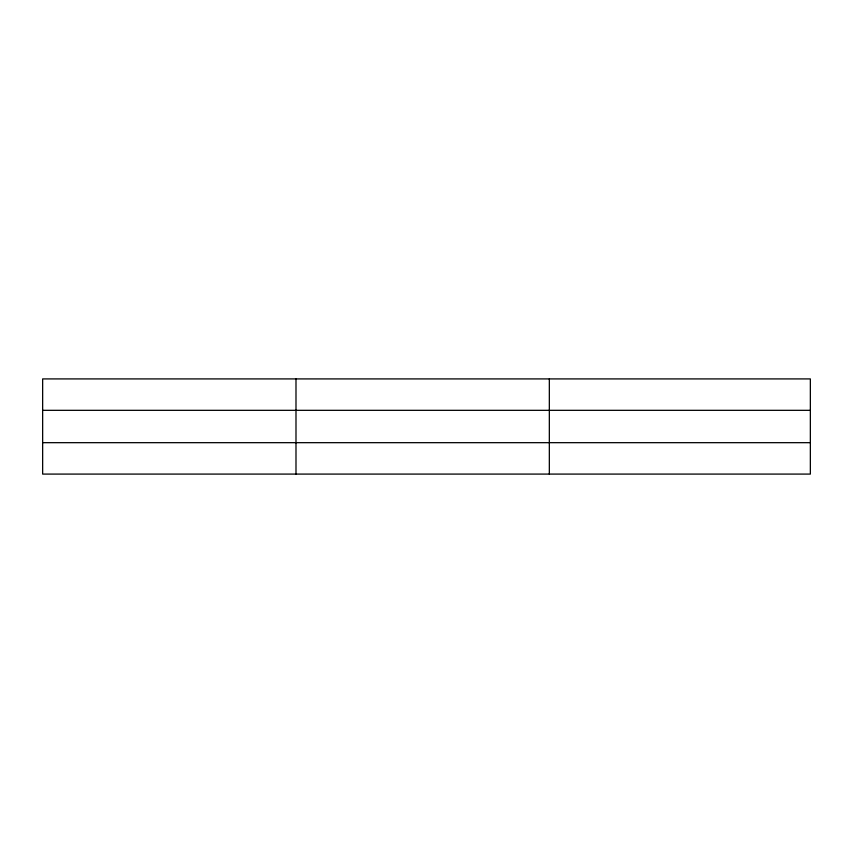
<?xml version="1.0" encoding="UTF-8"?>
<svg xmlns="http://www.w3.org/2000/svg" width="853" height="853" viewBox="0 0 853 853"><rect width="100%" height="100%" fill="white"/><g stroke="black" fill="none" stroke-linecap="round" stroke-linejoin="round"><path stroke-width="1.28" d="M295.991 378.913L295.991 474.087M549.332 378.913L549.332 474.087M810.35 442.675L810.35 474.087L42.65 474.087L42.65 378.913L810.35 378.913L810.35 442.675L42.65 442.675M42.65 410.325L810.35 410.325"/></g></svg>
